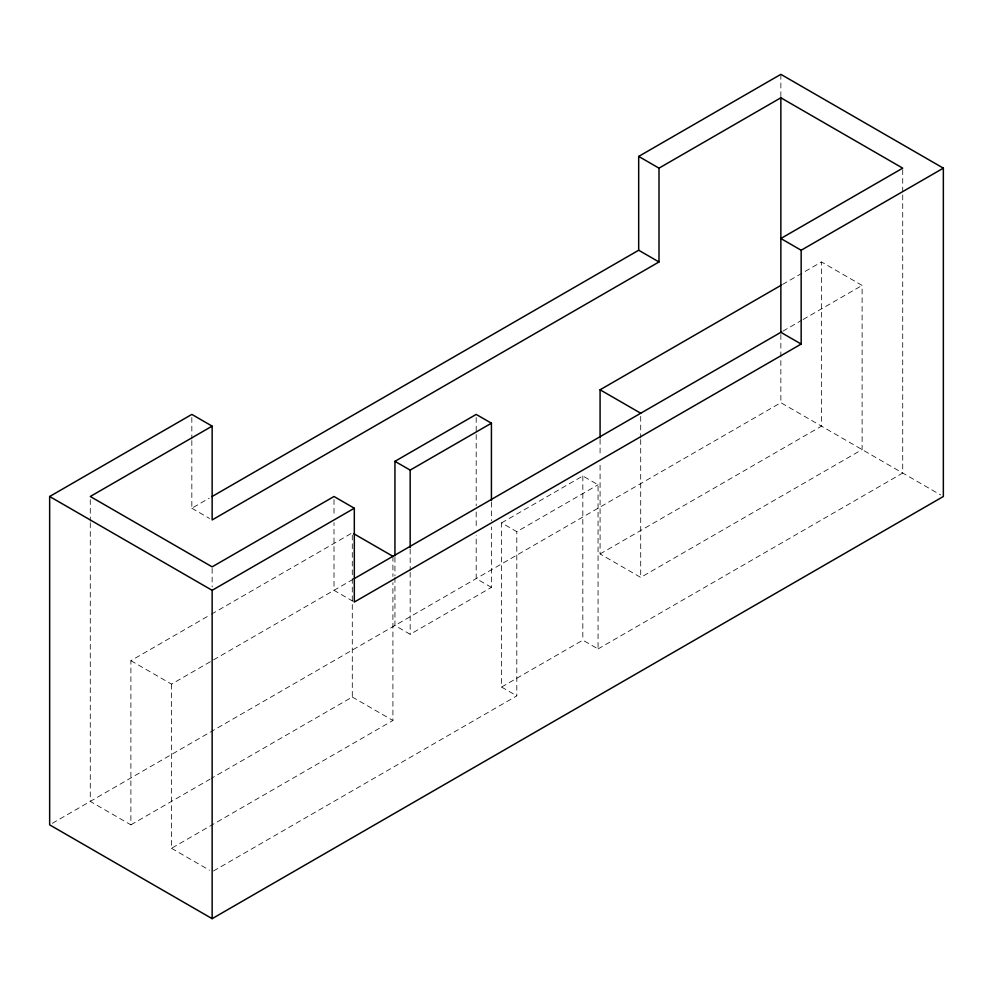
<?xml version="1.0" encoding="UTF-8"?>
<svg xmlns="http://www.w3.org/2000/svg" width="993" height="993" viewBox="0 0 993 993"><rect width="100%" height="100%" fill="white"/><g stroke="black" fill="none" stroke-linecap="round" stroke-linejoin="round"><path stroke-width="0.74" stroke-dasharray="4.96 3.72" d="M191.835 440.557L191.835 508.23L209.275 498.151M90.276 522.814L90.276 801.401L130.89 824.848L130.89 660.668L210.057 614.965M211.397 614.195L352.292 532.856L352.292 697.024L211.397 778.363M782.571 284.432L821.484 261.966L862.11 285.425L862.11 449.593L640.708 577.417L600.082 553.957L600.082 462.577M130.89 660.668L171.516 684.127L352.8 579.465M782.943 331.128L801.723 320.28M803.064 319.51L862.11 285.425M501.577 522.889L582.829 475.982L598.059 484.77L598.059 648.95L582.829 640.15L501.577 687.057L501.577 522.889L516.807 531.677L598.059 484.77M52.331 823.296L780.858 402.686L940.669 494.948M394.941 577.479L394.941 625.491L410.171 634.291L491.423 587.384L491.423 526.985M130.89 824.848L210.057 779.145M600.082 553.957L821.484 426.146L821.484 261.966M171.516 684.127L171.516 848.307L392.918 720.484L392.918 582.63M213.483 870.985L516.807 695.857L516.807 531.677M598.059 648.95L902.724 473.053L902.724 192.915M491.423 587.384L476.193 578.584L476.193 535.227M191.835 508.23L209.597 518.483M353.049 601.311L334.008 590.314L334.008 522.641M501.577 687.057L516.807 695.857M352.292 697.024L392.918 720.484M171.516 848.307L209.523 870.24M902.724 169.704L902.724 191.364M780.858 74.338L780.858 97.575M780.858 334.542L780.858 402.686M640.708 416.34L640.708 438.025M640.708 439.576L640.708 577.417M600.082 439.353L600.082 456.383M582.829 475.982L582.829 640.15M491.423 502.197L491.423 520.779M476.193 417.507L476.193 432.998M476.193 434.549L476.193 505.797M476.193 511.991L476.193 529.021M410.171 549.104L410.171 570.789M410.171 572.34L410.171 634.291M394.941 557.346L394.941 575.928M392.918 556.303L392.918 576.436M334.008 499.578L334.008 516.497M212.142 568.406L212.142 586.975M191.835 417.482L191.835 439.018M90.276 499.591L90.276 521.263"/><path stroke-width="1.49" d="M49.65 496.5L191.835 414.416L212.142 426.134L212.142 519.947L658.992 261.966L658.992 168.152L780.858 97.786L902.724 168.152L780.858 238.506L801.165 250.236L943.35 168.152L943.35 496.5L212.142 918.662L49.65 824.848L49.65 496.5L212.142 590.314L354.315 508.23L354.315 602.043L801.165 344.05L801.165 250.236M211.956 496.599L638.685 250.236L638.685 156.422L780.858 74.338L943.35 168.152M212.142 426.134L90.276 496.5L212.142 566.854L334.008 496.5L354.315 508.23M394.941 555.795L394.941 461.323L476.193 414.416L491.423 423.204L491.423 500.646M394.941 461.323L410.171 470.111L491.423 423.204M600.082 437.801L600.082 389.79L781.23 285.202M354.004 578.77L781.603 331.898M638.685 156.422L658.992 168.152M638.685 250.236L658.992 261.966M801.165 344.05L780.858 332.32L780.858 97.786M600.082 389.79L640.708 413.237M353.595 533.613L392.918 556.303M410.171 470.111L410.171 547.553M212.142 590.314L212.142 918.662"/></g></svg>
